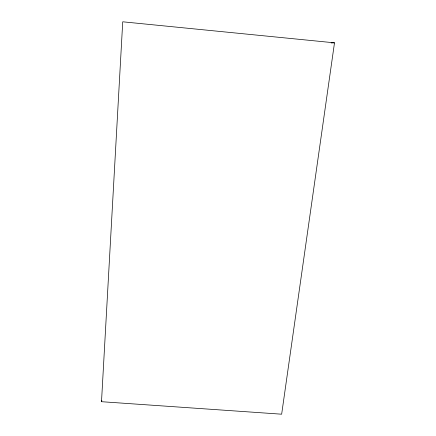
<?xml version="1.0" encoding="UTF-8"?>
<svg xmlns="http://www.w3.org/2000/svg" width="436" height="436" viewBox="0 0 436 436"><rect width="100%" height="100%" fill="white"/><g stroke="black" fill="none" stroke-linecap="round" stroke-linejoin="round"><path stroke-width="0.65" d="M101.506 401.698L122.729 21.8L334.494 42.832L281.656 414.2L101.506 401.698L101.844 400.379M331.12 42.946L334.494 42.832"/></g></svg>
